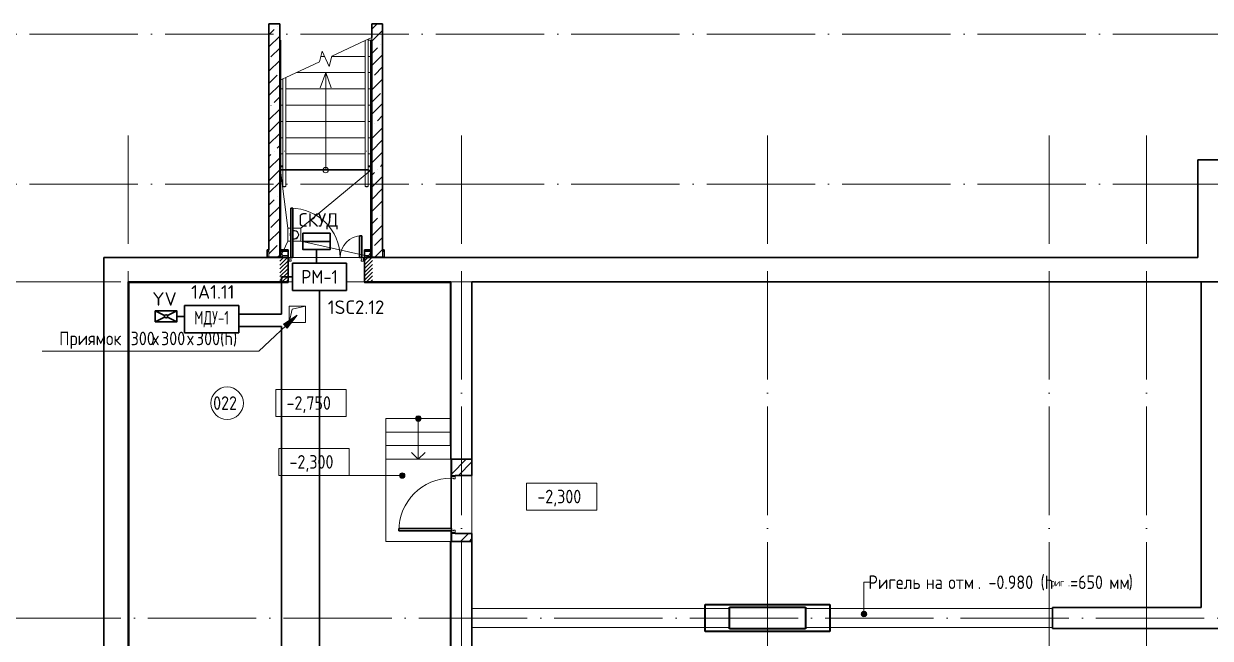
# Model space of a CAD drawing. Header units: millimetres. Extents: x -1073752 to 1436911, y -1379358 to 94781.
# Drawn here: x -1061763 to -1039859, y -805184 to -793849 of the extents above; entities that cross this region are included whole.
import ezdxf
from ezdxf.enums import TextEntityAlignment as Align

# ---------------------------------------------------------------- set-up
doc = ezdxf.new("R2010")
doc.units = ezdxf.units.MM
doc.set_wipeout_variables(frame=1)
for name, pattern in [('ADSK_Линия сетки', [25, 20, -2.5, 0, -2.5]), ('ADSK_Сверху', [450, 300, -150]), ('ADSK_Штриховая_ш2 п1_5', [4.5, 3, -1.5])]:
    doc.linetypes.add(name, pattern=pattern)
for name, color, linetype, lineweight in [('RC-Дымоудаление', 1, 'Continuous', 30), ('RC-Линии_связи-Адресные', 5, 'Continuous', 50), ('RC-Прочее_оборудование', 1, 'Continuous', 30), ('Аннотация', 7, 'Continuous', 18), ('АПС', 5, 'Continuous', 30), ('Двери', 252, 'Continuous', 9), ('Лестницы', 7, 'Continuous', 9), ('лс', 5, 'Continuous', 30), ('Марки помещений', 7, 'Continuous', 20), ('Несущие колонны', 7, 'Continuous', 18), ('Ограждение', 252, 'Continuous', 9), ('Оси', 252, 'Continuous', 9), ('Отметки', 7, 'Continuous', 9), ('Перекрытие', 252, 'Continuous', 18), ('Сантехника', 252, 'Continuous', 9), ('Стены наружные', 7, 'Continuous', 18), ('Стены штриховка', 7, 'Continuous', 9), ('Стрелки вверх', 7, 'Continuous', 18), ('Узлы', 7, 'Continuous', 18)]:
    doc.layers.add(name, color=color, linetype=linetype, lineweight=lineweight)
doc.layers.add('RC-Позиционные_обозначения', color=7, linetype='Continuous')
doc.layers.add('RC-Таблицы', color=7, linetype='Continuous')
doc.layers.add('Линии', color=7, linetype='Continuous', lineweight=9, true_color=0x00a600)
doc.styles.add('GOST Common_2', font='', dxfattribs={"width": 0.9, "height": 250})
doc.styles.add('GOST Common_3', font='', dxfattribs={"height": 3.5})
doc.styles.add('ICOCPEUR', font='isocpeur.ttf', dxfattribs={"height": 250})
doc.styles.add('ISOCPEUR', font='isocpeur.ttf', dxfattribs={"height": 250})
doc.styles.add('RubezhCAD', font='isocpeur.ttf')
doc.styles.get("Standard").update_dxf_attribs({"font": 'arial.ttf'})
doc.styles.get('GOST Common_2').set_extended_font_data('GOST type B')
doc.styles.get('GOST Common_3').set_extended_font_data('GOST 2.304 type A')

# ---------------------------------------------------------------- blocks, each defined once
blk = doc.blocks.new('подвал')
at = {"layer": 'Аннотация', "lineweight": 20, "true_color": 0x636466}
blk.add_hatch(color=251, dxfattribs=at).paths.add_polyline_path([(-234949, -6849), (-235204, -7016), (-235131, -7093)])
at = {"layer": 'Аннотация', "lineweight": 9, "true_color": 0x636466}
h = blk.add_hatch(color=251, dxfattribs=at)
edge = h.paths.add_edge_path()
edge.add_arc((-224485, -12364), 50, 0, 360)
at = {"layer": 'Двери', "lineweight": 18, "true_color": 0x636466}
h = blk.add_hatch(dxfattribs=at)
h.set_pattern_fill('FP_1', color=251, style=0, pattern_type=2)
h.set_pattern_definition([(45, (-234411.95, -6013.094), (-35.3553, 35.3553), [])])
h.paths.add_polyline_path([(-233557, -6238), (-233557, -5788), (-233707, -5788), (-233707, -6238)])
h.paths.add_polyline_path([(-235117, -6238), (-235117, -5788), (-235267, -5788), (-235267, -6238)])
at = {"layer": 'Отметки', "true_color": 0x636466}
h = blk.add_hatch(color=251, dxfattribs=at)
edge = h.paths.add_edge_path()
edge.add_arc((-233009, -9810), 50, 0, 360)
at = {"layer": 'Стрелки вверх', "true_color": 0x636466}
h = blk.add_hatch(color=251, dxfattribs=at)
edge = h.paths.add_edge_path()
edge.add_arc((-232712, -8758), 50, 0, 360)
blk.add_hatch(color=251, dxfattribs=at).paths.add_polyline_path([(-232698, -8806), (-232674, -8791), (-232662, -8765), (-232666, -8737), (-232685, -8716), (-232712, -8708), (-232739, -8716), (-232757, -8737), (-232761, -8765), (-232750, -8791), (-232726, -8806)])
at = {"color": 251, "lineweight": 18, "true_color": 0x636466}
for p, q in [((-235097, -6988), (-235097, -6688)), ((-235097, -6688), (-234797, -6688)), ((-235043, -6743), (-235097, -6988)), ((-234797, -6688), (-235043, -6743)), ((-234797, -6688), (-234797, -6988)), ((-234797, -6988), (-235097, -6988))]:
    blk.add_line(p, q, dxfattribs=at)
at = {"layer": 'Аннотация', "color": 251, "lineweight": 20, "true_color": 0x636466}
for p, q in [((-234422, -2376), (-234524, -2658)), ((-234422, -2376), (-234319, -2658)), ((-234949, -6849), (-235658, -7518)), ((-234949, -6849), (-235204, -7016)), ((-235131, -7093), (-234949, -6849)), ((-235204, -7016), (-235131, -7093)), ((-239658, -7518), (-235658, -7518)), ((-235344, -8723), (-235344, -8223)), ((-235344, -8223), (-234044, -8223)), ((-234044, -8223), (-234044, -8723)), ((-234044, -8723), (-235344, -8723)), ((-235288, -9810), (-235288, -9310)), ((-235288, -9310), (-233988, -9310)), ((-233988, -9310), (-233988, -9810)), ((-233988, -9810), (-235288, -9810)), ((-230714, -10449), (-230714, -9949)), ((-230714, -9949), (-229414, -9949)), ((-229414, -9949), (-229414, -10449)), ((-229414, -10449), (-230714, -10449))]:
    blk.add_line(p, q, dxfattribs=at)
at = {"layer": 'Аннотация', "color": 251, "lineweight": 9, "true_color": 0x636466}
for p, q in [((-224485, -11778), (-224382, -11778)), ((-224485, -12364), (-224485, -11778))]:
    blk.add_line(p, q, dxfattribs=at)
at = {"layer": 'Аннотация', "color": 251, "lineweight": 20, "true_color": 0x636466}
blk.add_circle((-234422, -4176), 50, dxfattribs=at)
at = {"layer": 'Аннотация', "color": 251, "lineweight": 9, "true_color": 0x636466}
blk.add_circle((-224485, -12364), 50, dxfattribs=at)
at = {"layer": 'Двери', "color": 251, "lineweight": 30, "true_color": 0x636466}
for p, q in [((-235067, -4878), (-235027, -4878)), ((-235067, -5788), (-235067, -4878)), ((-235027, -4878), (-235027, -5788)), ((-233757, -5388), (-233797, -5388)), ((-233797, -5388), (-233797, -5788)), ((-233757, -5788), (-233757, -5388)), ((-235027, -5788), (-235067, -5788)), ((-233797, -5788), (-233757, -5788)), ((-233072, -10788), (-232102, -10788)), ((-233072, -10828), (-233072, -10788)), ((-232102, -10828), (-233072, -10828)), ((-232102, -10788), (-232102, -10828))]:
    blk.add_line(p, q, dxfattribs=at)
at = {"layer": 'Двери', "color": 251, "linetype": 'ADSK_Штриховая_ш2 п1_5', "true_color": 0x636466}
for p, q in [((-235117, -5788), (-235267, -5788)), ((-235117, -6238), (-235117, -5788)), ((-233557, -5788), (-233707, -5788)), ((-233707, -5788), (-233707, -6238)), ((-235267, -6238), (-235117, -6238)), ((-233707, -6238), (-233557, -6238))]:
    blk.add_line(p, q, dxfattribs=at)
at = {"layer": 'Двери', "color": 251, "true_color": 0x636466}
for p, q in [((-235117, -5788), (-235097, -5788)), ((-235117, -5858), (-235117, -5788)), ((-235097, -5858), (-235117, -5858)), ((-235097, -5788), (-235067, -5788)), ((-235097, -5858), (-235097, -5788)), ((-235097, -5788), (-235097, -5858)), ((-235057, -5858), (-235097, -5858)), ((-235067, -5788), (-235067, -5828)), ((-235067, -5828), (-235057, -5828)), ((-235057, -5828), (-235057, -5858)), ((-233757, -5828), (-233767, -5828)), ((-233767, -5828), (-233767, -5858)), ((-233767, -5858), (-233727, -5858)), ((-233727, -5788), (-233757, -5788)), ((-233757, -5788), (-233757, -5828)), ((-233727, -5858), (-233727, -5788)), ((-233707, -5788), (-233727, -5788)), ((-233727, -5788), (-233727, -5858)), ((-233727, -5858), (-233707, -5858)), ((-233707, -5858), (-233707, -5788)), ((-232102, -9808), (-232032, -9808)), ((-232102, -9828), (-232102, -9808)), ((-232102, -9828), (-232032, -9828)), ((-232102, -9858), (-232102, -9828)), ((-232032, -9828), (-232102, -9828)), ((-232032, -9808), (-232032, -9828)), ((-232032, -9828), (-232032, -9868)), ((-232062, -9858), (-232102, -9858)), ((-232062, -9868), (-232062, -9858)), ((-232032, -9868), (-232062, -9868)), ((-232102, -10828), (-232062, -10828)), ((-232102, -10858), (-232102, -10828)), ((-232032, -10858), (-232102, -10858)), ((-232102, -10858), (-232032, -10858)), ((-232102, -10878), (-232102, -10858)), ((-232032, -10878), (-232102, -10878)), ((-232062, -10818), (-232032, -10818)), ((-232062, -10828), (-232062, -10818)), ((-232032, -10818), (-232032, -10858)), ((-232032, -10858), (-232032, -10878))]:
    blk.add_line(p, q, dxfattribs=at)
for centre, radius, start, end in [((-235067, -5788), 910, 0, 90), ((-233757, -5788), 400, 90, 180), ((-232102, -10828), 970, 90, 180)]:
    blk.add_arc(centre, radius, start, end, dxfattribs=at)
at = {"layer": 'Лестницы', "color": 251, "true_color": 0x636466}
for p, q in [((-233571, -1728), (-233641, -1761)), ((-233571, -1778), (-233571, -1728)), ((-233691, -1784), (-234307, -2072)), ((-233641, -1778), (-233571, -1778)), ((-233641, -1778), (-233571, -1778)), ((-234534, -2177), (-235161, -2470)), ((-234487, -1983), (-234534, -2177)), ((-234510, -2078), (-234442, -2078)), ((-234510, -2078), (-234442, -2078)), ((-234355, -2266), (-234487, -1983)), ((-234307, -2072), (-234355, -2266)), ((-234309, -2078), (-233691, -2078)), ((-234309, -2078), (-233691, -2078)), ((-233641, -2078), (-233586, -2078)), ((-233641, -2078), (-233586, -2078)), ((-234964, -2378), (-233691, -2378)), ((-234964, -2378), (-233691, -2378)), ((-233641, -2378), (-233586, -2378)), ((-233641, -2378), (-233586, -2378)), ((-235211, -2493), (-235271, -2521)), ((-235256, -2678), (-235211, -2678)), ((-235256, -2678), (-235211, -2678)), ((-235161, -2678), (-233691, -2678)), ((-235161, -2678), (-233691, -2678)), ((-233641, -2678), (-233586, -2678)), ((-233641, -2678), (-233586, -2678)), ((-235256, -2978), (-235211, -2978)), ((-235256, -2978), (-235211, -2978)), ((-235161, -2978), (-233691, -2978)), ((-235161, -2978), (-233691, -2978)), ((-233641, -2978), (-233586, -2978)), ((-233641, -2978), (-233586, -2978)), ((-235256, -3278), (-235211, -3278)), ((-235256, -3278), (-235211, -3278)), ((-235161, -3278), (-233691, -3278)), ((-235161, -3278), (-233691, -3278)), ((-233641, -3278), (-233586, -3278)), ((-233641, -3278), (-233586, -3278)), ((-235256, -3578), (-235211, -3578)), ((-235256, -3578), (-235211, -3578)), ((-235161, -3578), (-233691, -3578)), ((-235161, -3578), (-233691, -3578)), ((-233641, -3578), (-233586, -3578)), ((-233641, -3578), (-233586, -3578)), ((-235256, -3878), (-235211, -3878)), ((-235256, -3878), (-235211, -3878)), ((-235161, -3878), (-233691, -3878)), ((-235161, -3878), (-233691, -3878)), ((-233641, -3878), (-233586, -3878)), ((-233641, -3878), (-233586, -3878)), ((-233634, -4178), (-233586, -4178)), ((-233634, -4178), (-233586, -4178)), ((-232127, -8758), (-233312, -8758)), ((-233312, -8758), (-233312, -9008)), ((-232127, -8758), (-233312, -8758)), ((-233312, -9008), (-233312, -9258)), ((-232112, -9008), (-233312, -9008)), ((-232112, -9008), (-233312, -9008)), ((-233312, -9258), (-233312, -9508)), ((-232112, -9258), (-233312, -9258)), ((-232112, -9258), (-233312, -9258)), ((-232112, -9508), (-233312, -9508))]:
    blk.add_line(p, q, dxfattribs=at)
at = {"layer": 'Линии', "color": 251, "linetype": 'ADSK_Сверху', "ltscale": 100, "true_color": 0x636466}
for p, q in [((-235121, -5248), (-235256, -4178)), ((-234881, -5248), (-233586, -4178)), ((-235121, -5488), (-235256, -5778)), ((-234881, -5488), (-233586, -5778)), ((-231722, -12263), (-226967, -12263)), ((-225567, -12263), (-221002, -12263)), ((-226967, -12613), (-231722, -12613)), ((-221002, -12613), (-225567, -12613))]:
    blk.add_line(p, q, dxfattribs=at)
at = {"layer": 'Марки помещений', "color": 251, "true_color": 0x636466}
blk.add_circle((-236241, -8475), 300, dxfattribs=at)
at = {"layer": 'Несущие колонны', "color": 251, "lineweight": 40, "true_color": 0x636466}
for p, q in [((-227417, -12688), (-227417, -12188)), ((-227417, -12188), (-225117, -12188)), ((-226967, -12638), (-226967, -12238)), ((-226967, -12238), (-225567, -12238)), ((-225567, -12238), (-225567, -12638)), ((-225117, -12188), (-225117, -12688)), ((-225117, -12688), (-227417, -12688)), ((-225567, -12638), (-226967, -12638))]:
    blk.add_line(p, q, dxfattribs=at)
at = {"layer": 'Несущие колонны', "color": 251, "true_color": 0x636466}
for p, q in [((-227417, -12188), (-225117, -12188)), ((-227417, -12688), (-227417, -12188)), ((-226967, -12238), (-225567, -12238)), ((-226967, -12638), (-226967, -12238)), ((-225567, -12238), (-225567, -12638)), ((-225117, -12188), (-225117, -12688)), ((-225117, -12688), (-227417, -12688)), ((-225567, -12638), (-226967, -12638))]:
    blk.add_line(p, q, dxfattribs=at)
at = {"layer": 'Ограждение', "color": 251, "true_color": 0x636466}
for p, q in [((-233641, -1761), (-233691, -1784)), ((-233691, -4165), (-233691, -1784)), ((-233641, -4165), (-233641, -1761)), ((-235161, -2470), (-235211, -2493)), ((-235211, -4165), (-235211, -2493)), ((-235161, -4165), (-235161, -2470)), ((-235211, -3770), (-235211, -4165)), ((-235161, -4165), (-235161, -3770)), ((-233691, -3770), (-233691, -4165)), ((-233641, -4165), (-233641, -3770)), ((-235211, -4099), (-235256, -4099)), ((-235256, -4114), (-235211, -4114)), ((-233586, -4099), (-233641, -4099)), ((-233641, -4114), (-233586, -4114)), ((-235211, -4178), (-235211, -4478)), ((-235211, -4478), (-235211, -4178)), ((-235161, -4478), (-235161, -4178)), ((-235161, -4478), (-235161, -4178)), ((-233691, -4178), (-233691, -4478)), ((-233691, -4478), (-233691, -4178)), ((-233641, -4478), (-233641, -4178)), ((-233641, -4478), (-233641, -4178)), ((-235211, -4478), (-235161, -4478)), ((-233691, -4478), (-233641, -4478))]:
    blk.add_line(p, q, dxfattribs=at)
at = {"layer": 'Ограждение', "color": 251, "true_color": 0x636466, "flags": 128}
for points in [[(-235188, -3827), (-235186, -3828), (-235183, -3827)], [(-233668, -3827), (-233666, -3828), (-233663, -3827)], [(-235202, -4478), (-235201, -4480), (-235201, -4481), (-235200, -4481), (-235199, -4482), (-235198, -4483), (-235198, -4483), (-235197, -4484), (-235196, -4484), (-235196, -4485), (-235195, -4485), (-235194, -4485), (-235194, -4486), (-235193, -4486), (-235193, -4486), (-235192, -4486), (-235192, -4486), (-235191, -4486), (-235191, -4487), (-235190, -4487), (-235190, -4487), (-235190, -4487), (-235189, -4487), (-235189, -4487), (-235188, -4487), (-235188, -4487), (-235188, -4487), (-235187, -4487), (-235187, -4487), (-235187, -4487), (-235186, -4487), (-235186, -4487), (-235186, -4487), (-235186, -4487)], [(-235183, -4478), (-235186, -4478), (-235188, -4478)], [(-235169, -4478), (-235170, -4480), (-235171, -4481), (-235171, -4481), (-235172, -4482), (-235173, -4483), (-235174, -4483), (-235174, -4484), (-235175, -4484), (-235176, -4485), (-235176, -4485), (-235177, -4485), (-235177, -4486), (-235178, -4486), (-235178, -4486), (-235179, -4486), (-235179, -4486), (-235180, -4486), (-235180, -4487), (-235181, -4487), (-235181, -4487), (-235181, -4487), (-235182, -4487), (-235182, -4487), (-235183, -4487), (-235183, -4487), (-235183, -4487), (-235184, -4487), (-235184, -4487), (-235184, -4487), (-235185, -4487), (-235185, -4487), (-235185, -4487), (-235186, -4487)], [(-233682, -4478), (-233681, -4480), (-233681, -4481), (-233680, -4481), (-233679, -4482), (-233678, -4483), (-233678, -4483), (-233677, -4484), (-233676, -4484), (-233676, -4485), (-233675, -4485), (-233674, -4485), (-233674, -4486), (-233673, -4486), (-233673, -4486), (-233672, -4486), (-233672, -4486), (-233671, -4486), (-233671, -4487), (-233670, -4487), (-233670, -4487), (-233670, -4487), (-233669, -4487), (-233669, -4487), (-233668, -4487), (-233668, -4487), (-233668, -4487), (-233667, -4487), (-233667, -4487), (-233667, -4487), (-233666, -4487), (-233666, -4487), (-233666, -4487), (-233666, -4487)], [(-233663, -4478), (-233666, -4478), (-233668, -4478)], [(-233649, -4478), (-233650, -4480), (-233651, -4481), (-233651, -4481), (-233652, -4482), (-233653, -4483), (-233654, -4483), (-233654, -4484), (-233655, -4484), (-233656, -4485), (-233656, -4485), (-233657, -4485), (-233657, -4486), (-233658, -4486), (-233658, -4486), (-233659, -4486), (-233659, -4486), (-233660, -4486), (-233660, -4487), (-233661, -4487), (-233661, -4487), (-233661, -4487), (-233662, -4487), (-233662, -4487), (-233663, -4487), (-233663, -4487), (-233663, -4487), (-233664, -4487), (-233664, -4487), (-233664, -4487), (-233665, -4487), (-233665, -4487), (-233665, -4487), (-233666, -4487)]]:
    blk.add_lwpolyline(points, dxfattribs=at)
at = {"layer": 'Оси', "color": 251, "linetype": 'ADSK_Линия сетки', "ltscale": 100, "true_color": 0x636466}
for p, q in [((-200387, -1668), (-244528, -1668)), ((-238067, -3538), (-238067, -28468)), ((-231917, -3538), (-231917, -28468)), ((-226267, -3538), (-226267, -28468)), ((-221067, -3538), (-221067, -28468)), ((-219267, -3538), (-219267, -28468)), ((-200387, -4438), (-244528, -4438)), ((-168200, -6238), (-244528, -6238)), ((-168200, -12438), (-244528, -12438))]:
    blk.add_line(p, q, dxfattribs=at)
at = {"layer": 'Отметки', "color": 251, "lineweight": 20, "true_color": 0x636466}
blk.add_line((-233009, -9810), (-234638, -9810), dxfattribs=at)
at = {"layer": 'Отметки', "color": 251, "true_color": 0x636466}
blk.add_circle((-233009, -9810), 50, dxfattribs=at)
at = {"layer": 'Перекрытие', "color": 251, "true_color": 0x636466}
for p, q in [((-235121, -5248), (-235121, -5488)), ((-235067, -5248), (-235121, -5248)), ((-234881, -5248), (-235027, -5248)), ((-234881, -5488), (-234881, -5248)), ((-235121, -5488), (-235067, -5488)), ((-235027, -5488), (-234881, -5488)), ((-235097, -6688), (-234797, -6688)), ((-235097, -6988), (-235097, -6688)), ((-234797, -6688), (-234797, -6988)), ((-234797, -6988), (-235097, -6988)), ((-233312, -9508), (-233312, -11028)), ((-232112, -9508), (-233312, -9508)), ((-232112, -10788), (-232112, -9508)), ((-231722, -9808), (-231722, -10878)), ((-232112, -11028), (-232112, -10828)), ((-233312, -11028), (-232112, -11028))]:
    blk.add_line(p, q, dxfattribs=at)
at = {"layer": 'Сантехника', "color": 251, "true_color": 0x636466}
for p, q in [((-235067, -5248), (-235121, -5248)), ((-235121, -5248), (-235121, -5488)), ((-234881, -5248), (-235027, -5248)), ((-234881, -5488), (-234881, -5248)), ((-235121, -5488), (-235067, -5488)), ((-235027, -5488), (-234881, -5488))]:
    blk.add_line(p, q, dxfattribs=at)
for radius, start, end in [(80, 146.5819, 213.4181), (75, 152.8689, 207.1311), (75, 154.9712, 160.0288), (75, 199.9712, 205.0288), (80, 90, 109.4153), (75, 90, 110.7828), (75, 249.2172, 270), (80, 250.5847, 270), (80, 270, 90), (75, 270, 90), (75, 64.9712, 70.0288), (75, 289.9712, 295.0288), (75, 19.9712, 25.0288), (75, 334.9712, 339.4023)]:
    blk.add_arc((-235001, -5368), radius, start, end, dxfattribs=at)
at = {"layer": 'Стены наружные', "color": 251, "lineweight": 30, "true_color": 0x636466}
for p, q in [((-235271, -1478), (-235471, -1478)), ((-235471, -1478), (-235471, -5648)), ((-235271, -4165), (-235271, -1478)), ((-233571, -1476), (-233571, -1728)), ((-233371, -1476), (-233571, -1476)), ((-233371, -5648), (-233371, -1476)), ((-235256, -1778), (-235271, -1778)), ((-235271, -1778), (-235271, -5788)), ((-235256, -5788), (-235256, -1778)), ((-233586, -1778), (-233586, -5788)), ((-233571, -5788), (-233571, -1778)), ((-218322, -3988), (-218322, -5788)), ((-213812, -3988), (-218322, -3988)), ((-235271, -5648), (-235271, -4178)), ((-235471, -5648), (-235501, -5648)), ((-235501, -5648), (-235501, -5788)), ((-235117, -5648), (-235271, -5648)), ((-235117, -6238), (-235117, -5648)), ((-233707, -5648), (-233707, -6238)), ((-233571, -5648), (-233707, -5648)), ((-233341, -5648), (-233371, -5648)), ((-233341, -5788), (-233341, -5648)), ((-238517, -5788), (-238517, -21488)), ((-238517, -5788), (-235117, -5788)), ((-233707, -5788), (-218322, -5788)), ((-238067, -6238), (-235117, -6238)), ((-238067, -6238), (-238067, -21038)), ((-233707, -6238), (-232112, -6238)), ((-232112, -6238), (-232112, -9508)), ((-231722, -6238), (-217872, -6238)), ((-231722, -9808), (-231722, -6238)), ((-218262, -6238), (-218262, -12243)), ((-231722, -9508), (-232112, -9508)), ((-232102, -9508), (-232102, -9808)), ((-232032, -9808), (-231722, -9808)), ((-232102, -10878), (-232102, -11028)), ((-231722, -10878), (-232032, -10878)), ((-231722, -14693), (-231722, -10878)), ((-232112, -11028), (-232112, -14693)), ((-232112, -11028), (-231722, -11028)), ((-218262, -12243), (-221002, -12243)), ((-221002, -12243), (-221002, -12633)), ((-221002, -12633), (-217872, -12633))]:
    blk.add_line(p, q, dxfattribs=at)
at = {"layer": 'Стены наружные', "color": 251, "linetype": 'Continuous', "lineweight": 9, "true_color": 0x636466}
for p, q in [((-235320, -1528), (-235318, -1526)), ((-233571, -1575), (-233472, -1476)), ((-235471, -1679), (-235376, -1584)), ((-235471, -1903), (-235271, -1703)), ((-233571, -1799), (-233371, -1599)), ((-235432, -2089), (-235271, -1928)), ((-235266, -1788), (-235256, -1778)), ((-233586, -1837), (-233576, -1827)), ((-233571, -2024), (-233468, -1921)), ((-233412, -1865), (-233409, -1862)), ((-235471, -2352), (-235271, -2152)), ((-235266, -2171), (-235271, -2180)), ((-235266, -2102), (-235256, -2092)), ((-233586, -1994), (-233576, -1984)), ((-233576, -2018), (-233571, -2018)), ((-233571, -2248), (-233371, -2048)), ((-235266, -2259), (-235256, -2249)), ((-233586, -2308), (-233576, -2298)), ((-233524, -2426), (-233371, -2273)), ((-235471, -2577), (-235320, -2426)), ((-235471, -2801), (-235271, -2601)), ((-235266, -2574), (-235256, -2564)), ((-233586, -2465), (-233576, -2455)), ((-233576, -2424), (-233571, -2424)), ((-233571, -2697), (-233371, -2497)), ((-235376, -2931), (-235271, -2826)), ((-235266, -2731), (-235256, -2721)), ((-233586, -2780), (-233576, -2770)), ((-233576, -2729), (-233571, -2729)), ((-233571, -2922), (-233412, -2763)), ((-235471, -3250), (-235271, -3050)), ((-235432, -2987), (-235430, -2985)), ((-235266, -2984), (-235271, -2992)), ((-235266, -3045), (-235256, -3035)), ((-233586, -2937), (-233576, -2927)), ((-233571, -3146), (-233371, -2946)), ((-235471, -3475), (-235271, -3275)), ((-235266, -3202), (-235256, -3192)), ((-233586, -3251), (-233576, -3241)), ((-233576, -3135), (-233571, -3135)), ((-233468, -3268), (-233371, -3171)), ((-235471, -3699), (-235271, -3499)), ((-233586, -3408), (-233576, -3398)), ((-233571, -3502), (-233576, -3511)), ((-233571, -3595), (-233371, -3395)), ((-233524, -3324), (-233522, -3322)), ((-235320, -3773), (-235271, -3724)), ((-235266, -3679), (-235271, -3671)), ((-235266, -3517), (-235256, -3507)), ((-235266, -3674), (-235256, -3664)), ((-233586, -3722), (-233576, -3712)), ((-233576, -3542), (-233571, -3542)), ((-233571, -3820), (-233371, -3620)), ((-235471, -3924), (-235432, -3885)), ((-235376, -3829), (-235374, -3827)), ((-235266, -3883), (-235267, -3880)), ((-233586, -3880), (-233576, -3870)), ((-233575, -3763), (-233576, -3762)), ((-233576, -3846), (-233571, -3846)), ((-233571, -4044), (-233371, -3844)), ((-235471, -4148), (-235271, -3948)), ((-235266, -3988), (-235256, -3978)), ((-235266, -4145), (-235256, -4135)), ((-233412, -4110), (-233371, -4069)), ((-235471, -4373), (-235271, -4173)), ((-233586, -4194), (-233576, -4184)), ((-233586, -4351), (-233576, -4341)), ((-233576, -4253), (-233571, -4253)), ((-233571, -4269), (-233524, -4222)), ((-233571, -4493), (-233371, -4293)), ((-233468, -4166), (-233465, -4164)), ((-235471, -4597), (-235271, -4397)), ((-235266, -4406), (-235271, -4415)), ((-235266, -4460), (-235256, -4450)), ((-233571, -4718), (-233371, -4518)), ((-235471, -4822), (-235376, -4727)), ((-235320, -4671), (-235318, -4669)), ((-235266, -4617), (-235256, -4607)), ((-233586, -4665), (-233576, -4655)), ((-233586, -4823), (-233576, -4813)), ((-233576, -4659), (-233571, -4659)), ((-233571, -4942), (-233371, -4742)), ((-235471, -5046), (-235271, -4846)), ((-235266, -4931), (-235256, -4921)), ((-233576, -4964), (-233571, -4964)), ((-233571, -4925), (-233574, -4930)), ((-233412, -5008), (-233409, -5005)), ((-235432, -5232), (-235271, -5071)), ((-235266, -5219), (-235271, -5228)), ((-235266, -5088), (-235256, -5078)), ((-233586, -5137), (-233576, -5127)), ((-233571, -5167), (-233468, -5064)), ((-233571, -5391), (-233371, -5191)), ((-235471, -5495), (-235271, -5295)), ((-235266, -5402), (-235256, -5392)), ((-233586, -5294), (-233576, -5284)), ((-233576, -5370), (-233571, -5370)), ((-233524, -5569), (-233371, -5416)), ((-235501, -5699), (-235488, -5678)), ((-235471, -5720), (-235320, -5569)), ((-235266, -5560), (-235256, -5550)), ((-235211, -5748), (-235251, -5678)), ((-233687, -5675), (-233653, -5675)), ((-233642, -5678), (-233651, -5663)), ((-233640, -5663), (-233625, -5648)), ((-233624, -5748), (-233583, -5678)), ((-233586, -5608), (-233576, -5598)), ((-233508, -5778), (-233371, -5640)), ((-233341, -5688), (-233346, -5678)), ((-235304, -5778), (-235271, -5744)), ((-235229, -5778), (-235211, -5748)), ((-235211, -5748), (-235117, -5748)), ((-235211, -5748), (-235211, -5748)), ((-235211, -5748), (-235211, -5748)), ((-233707, -5748), (-233623, -5748)), ((-233606, -5778), (-233624, -5748)), ((-233586, -5765), (-233576, -5755)), ((-233576, -5777), (-233571, -5777)), ((-232102, -9782), (-231828, -9508)), ((-231971, -9808), (-231722, -9559)), ((-232102, -10882), (-232098, -10878)), ((-231933, -11028), (-231783, -10878)), ((-231776, -11028), (-231722, -10974))]:
    blk.add_line(p, q, dxfattribs=at)
at = {"layer": 'Стены наружные', "color": 251, "true_color": 0x636466}
for p, q in [((-233634, -4165), (-235271, -4165)), ((-235271, -4178), (-233634, -4178)), ((-233634, -4178), (-233634, -4165)), ((-235271, -5778), (-235471, -5778)), ((-235067, -5788), (-233757, -5788)), ((-233371, -5778), (-233571, -5778)), ((-235117, -6253), (-238052, -6253)), ((-238052, -6253), (-238052, -14678)), ((-233707, -6238), (-235117, -6238)), ((-235117, -6253), (-235117, -6238)), ((-233707, -6238), (-233707, -6253)), ((-232127, -6253), (-233707, -6253)), ((-232127, -9258), (-232127, -6253)), ((-232102, -10788), (-232102, -9858)), ((-232127, -14678), (-232127, -11028))]:
    blk.add_line(p, q, dxfattribs=at)
at = {"layer": 'Стены штриховка', "color": 251, "true_color": 0x636466}
for p, q in [((-235266, -1778), (-235266, -5788)), ((-233576, -1778), (-233576, -5788)), ((-235471, -5663), (-235501, -5663)), ((-235471, -5678), (-235501, -5678)), ((-235471, -5778), (-235471, -5648)), ((-235271, -5648), (-235271, -5778)), ((-235117, -5663), (-235271, -5663)), ((-235117, -5678), (-235271, -5678)), ((-233571, -5663), (-233707, -5663)), ((-233571, -5678), (-233707, -5678)), ((-233371, -5648), (-233371, -5778)), ((-233341, -5663), (-233371, -5663)), ((-233341, -5678), (-233371, -5678)), ((-235501, -5778), (-235471, -5778)), ((-235271, -5778), (-235117, -5778)), ((-233707, -5778), (-233571, -5778)), ((-233371, -5778), (-233341, -5778))]:
    blk.add_line(p, q, dxfattribs=at)
at = {"layer": 'Стрелки вверх', "color": 251, "true_color": 0x636466}
for p, q in [((-232757, -8737), (-232761, -8765)), ((-232739, -8716), (-232757, -8737)), ((-232712, -8708), (-232739, -8716)), ((-232685, -8716), (-232712, -8708)), ((-232712, -8758), (-232712, -9008)), ((-232666, -8737), (-232685, -8716)), ((-232662, -8765), (-232666, -8737)), ((-232761, -8765), (-232750, -8791)), ((-232750, -8791), (-232726, -8806)), ((-232726, -8806), (-232698, -8806)), ((-232698, -8806), (-232674, -8791)), ((-232674, -8791), (-232662, -8765)), ((-232712, -9008), (-232712, -9258)), ((-232712, -9508), (-232837, -9383)), ((-232712, -9258), (-232712, -9508)), ((-232712, -9508), (-232587, -9383))]:
    blk.add_line(p, q, dxfattribs=at)
blk.add_circle((-232712, -8758), 50, dxfattribs=at)
at = {"layer": 'Узлы', "color": 251, "true_color": 0x636466}
blk.add_line((-234422, -4176), (-234422, -2376), dxfattribs=at)
at = {"layer": 'Аннотация', "color": 251, "true_color": 0x636466, "width": 0.9}
for s, height, style, p in [('Приямок', 250, 'GOST Common_2', (-239342, -7406)), (' 300', 250, 'GOST Common_2', (-238159, -7406)), ('300', 250, 'GOST Common_2', (-237461, -7406)), ('300(h)', 250, 'GOST Common_2', (-236818, -7406)), ('х', 250, 'GOST Common_2', (-237622, -7406)), ('х', 250, 'GOST Common_2', (-236979, -7406)), ('Ригель', 250, 'GOST Common_2', (-224405, -11903)), ('на', 250, 'GOST Common_2', (-223345, -11903)), ('отм', 250, 'GOST Common_2', (-222928, -11903)), ('. -0.980 (h', 250, 'GOST Common_2', (-222386, -11903)), ('риг', 138.8, 'GOST Common_3', (-221037, -11854)), ('=650', 250, 'GOST Common_2', (-220678, -11903)), ('мм', 250, 'GOST Common_2', (-219958, -11903)), (')', 250, 'GOST Common_2', (-219600, -11903)), ('.', 139, 'GOST Common_3', (-220716, -11854))]:
    blk.add_text(s, height=height, dxfattribs=dict(at, style=style)).set_placement(p)
at = {"layer": 'Марки помещений', "color": 251, "true_color": 0x636466, "style": 'GOST Common_2', "width": 0.9}
blk.add_text('022', height=250, dxfattribs=at).set_placement((-236500, -8598))
at = {"layer": 'Отметки', "color": 251, "true_color": 0x636466, "style": 'GOST Common_2', "width": 0.9}
for s, p in [('-2,750', (-235145, -8597)), ('-2,300', (-235090, -9683)), ('-2,300', (-230515, -10322))]:
    blk.add_text(s, height=250, dxfattribs=at).set_placement(p)
blk = doc.blocks.new('РМ1')
at = {"layer": 'RC-Прочее_оборудование'}
blk.add_point((0, 0), dxfattribs=at)
blk.add_wipeout([(5, 2.5), (5, -2.5), (-5, -2.5), (-5, 2.5)]).dxf.layer = 'RC-Прочее_оборудование'
blk.add_wipeout([(-5, -2.5), (-5, 2.5), (5, 2.5), (5, -2.5)]).dxf.layer = 'RC-Прочее_оборудование'
for p, q in [((-5, 2.5), (5, 2.5)), ((-5, -2.5), (-5, 2.5)), ((-5, 2.5), (-5, 2.5)), ((5, 2.5), (5, -2.5)), ((5, -2.5), (-5, -2.5))]:
    blk.add_line(p, q, dxfattribs=at)
at = {"layer": 'RC-Прочее_оборудование', "ltscale": 100, "style": 'ISOCPEUR', "width": 0.9}
blk.add_text('РМ-1', height=2.5, dxfattribs=at).set_placement((0, 0), align=Align.MIDDLE)
at = {"layer": 'RC-Прочее_оборудование'}
blk.add_attdef('PSTN', text='', height=2.5, dxfattribs=at).set_placement((5.72, 2.54), align=Align.BOTTOM_CENTER)
blk = doc.blocks.new('A$C122646C6')
at = {"color": 1, "lineweight": 30}
for points in [[(0, 200), (400, 200), (400, 0), (0, 0), (0, 200)], [(0, 200), (173, 113)], [(173, 87), (0, 0)], [(400, 200), (227, 113)], [(227, 87), (400, 0)]]:
    blk.add_lwpolyline(points, dxfattribs=at)
blk.add_circle((200, 100), 30, dxfattribs=at)
blk = doc.blocks.new('RC-UGO-MDU-01')
at = {"layer": 'RC-Дымоудаление'}
blk.add_point((0, 0), dxfattribs=at)
blk.add_wipeout([(5, 2.5), (5, -2.5), (-5, -2.5), (-5, 2.5)]).dxf.layer = 'RC-Дымоудаление'
blk.add_wipeout([(-5, -2.5), (-5, 2.5), (5, 2.5), (5, -2.5)]).dxf.layer = 'RC-Дымоудаление'
blk.add_lwpolyline([(-5, 2.5), (5, 2.5), (5, -2.5), (-5, -2.5), (-5, 2.5)], close=True, dxfattribs=at)
at = {"layer": 'RC-Дымоудаление', "ltscale": 100, "style": 'ISOCPEUR', "width": 0.7}
blk.add_text('МДУ-1', height=2.5, dxfattribs=at).set_placement((0, 0), align=Align.MIDDLE)
at = {"layer": 'RC-Дымоудаление'}
blk.add_attdef('PSTN', text='', height=2.5, dxfattribs=at).set_placement((5.82, 2.37), align=Align.BOTTOM_CENTER)

msp = doc.modelspace()

# ---------------------------------------------------------------- linework, layer by layer
at = {"layer": 'АПС', "color": 3, "lineweight": 30}
msp.add_lwpolyline([(-1056108.7, -798013.7), (-1056608.7, -798013.7), (-1056608.7, -797713.7), (-1056108.7, -797713.7), (-1056108.7, -798013.7), (-1056108.7, -797863.7), (-1056608.7, -797863.7)], dxfattribs=at)
at = {"layer": 'лс'}
for p, q in [((-1056803.7, -798517.7), (-1057005.4, -798517.7)), ((-1057005.4, -798517.7), (-1057005.4, -799208.3)), ((-1057794.8, -799208.3), (-1057005.4, -799208.3)), ((-1057794.8, -799432.8), (-1057005.4, -799432.8)), ((-1057005.4, -799432.8), (-1057005.4, -806705.3))]:
    msp.add_line(p, q, dxfattribs=at)
at = {"layer": 'лс', "color": 96, "true_color": 0x008800}
msp.add_lwpolyline([(-1056358.7, -798013.7), (-1056358.7, -798267.6)], dxfattribs=at)
at = {"layer": 'лс'}
msp.add_lwpolyline([(-1051762.4, -806254.7), (-1056303.8, -806254.7), (-1056303.8, -798767.8)], dxfattribs=at)
at = {"layer": 'лс', "color": 11}
msp.add_lwpolyline([(-1058936.1, -799246.4), (-1058794.4, -799246.4)], dxfattribs=at)

# ---------------------------------------------------------------- block references
for name, p in [('подвал', (-821766.8, -792372.8)), ('A$C122646C6', (-1059336.1, -799346.4))]:
    msp.add_blockref(name, p)

# ---------------------------------------------------------------- texts
at = {"layer": 'RC-Линии_связи-Адресные', "color": 0, "linetype": 'Continuous', "lineweight": 40, "ltscale": 15, "insert": (-1056322.2, -797342.6), "char_height": 250, "width": 2971.683, "attachment_point": 2, "style": 'ICOCPEUR'}
msp.add_mtext('СКУД', dxfattribs=at)
at = {"layer": 'RC-Таблицы', "linetype": 'Continuous', "lineweight": 40, "insert": (-1059163.6, -798925.2), "char_height": 250, "width": 2400, "attachment_point": 5, "style": 'RubezhCAD'}
msp.add_mtext('YV', dxfattribs=at)

# ---------------------------------------------------------------- next in the draw order: block references
ref = msp.add_blockref('РМ1', (-1056303.8, -798517.7), dxfattribs=dict(xscale=100, yscale=100, zscale=100))
ref.add_attrib('PSTN', '1SC2.12', dxfattribs={"layer": 'RC-Прочее_оборудование', "color": 0, "height": 250, "style": 'RubezhCAD'}).set_placement((-1055627.9, -798952.7), align=Align.TOP_CENTER)
at = {"layer": 'RC-Дымоудаление', "color": 4, "linetype": 'Continuous', "lineweight": 40, "ltscale": 15}
ref = msp.add_blockref('RC-UGO-MDU-01', (-1058294.6, -799297.3), dxfattribs=dict(at, xscale=100, yscale=100, zscale=100))
ref.add_attrib('PSTN', '1А1.11', dxfattribs={"layer": 'RC-Позиционные_обозначения', "height": 250, "style": 'RubezhCAD'}).set_placement((-1058272.3, -798995.2), align=Align.BOTTOM_CENTER)

doc.saveas('drawing.dxf')
